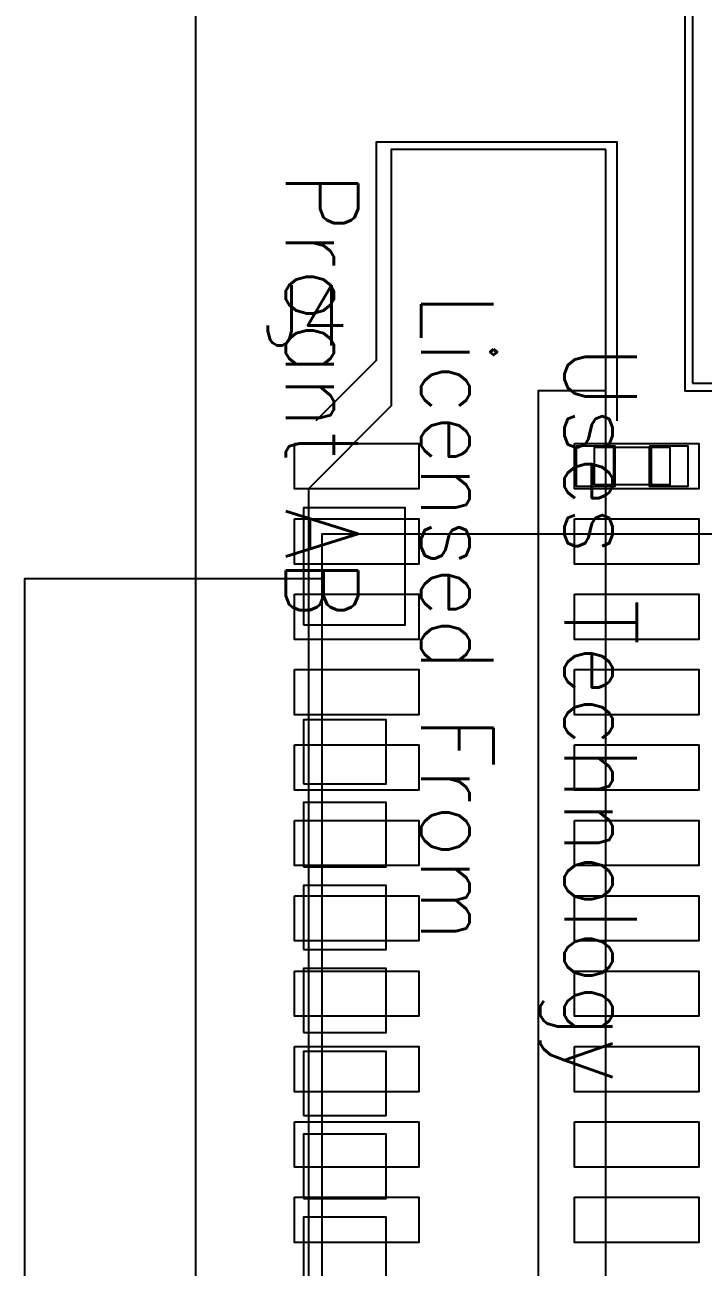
# Model space of a CAD drawing. Header units: millimetres. Extents: x -2 to 347, y -74 to 123.
# Drawn here: x -2.27 to 6.74, y 24.37 to 40.85 of the extents above; entities that cross this region are included whole.
import ezdxf

# ---------------------------------------------------------------- set-up
doc = ezdxf.new("R2010")
doc.units = ezdxf.units.MM
for name, color, linetype in [('BOARD_OUTLINE', 85, 'Continuous'), ('PARTS_BOTTOM', 12, 'Continuous'), ('PARTS_TOP', 111, 'Continuous'), ('PINS_BOTTOM', 5, 'Continuous'), ('PINS_TOP', 1, 'Continuous'), ('SILK_BOTTOM', 85, 'Continuous'), ('SILK_TOP', 85, 'Continuous')]:
    doc.layers.add(name, color=color, linetype=linetype)
doc.styles.get("Standard").update_dxf_attribs({"font": 'standard'})

msp = doc.modelspace()

# ---------------------------------------------------------------- linework, layer by layer
at = {"layer": 'BOARD_OUTLINE'}
msp.add_lwpolyline([(3, 0), (82, 0, 0.414214), (85, 3), (85, 53, 0.414214), (82, 56), (3, 56, 0.414214), (0, 53), (0, 3, 0.414214)], format="xyb", close=True, dxfattribs=at)
at = {"layer": 'PARTS_BOTTOM'}
for points in [[(5.3, 34.75), (5.3, 35.25), (6.3, 35.25), (6.3, 34.75), (5.3, 34.75)], [(5.55, 35.25), (5.55, 34.75)], [(6.05, 35.25), (6.05, 34.75)], [(1.685, 22.11), (1.685, 34.1), (13.135, 34.1), (13.135, 22.11), (1.685, 22.11)], [(1.685, 22.51), (-2.265, 22.51), (-2.265, 33.51), (1.685, 33.51)]]:
    msp.add_lwpolyline(points, dxfattribs=at)
at = {"layer": 'PARTS_TOP'}
for points in [[(6.6, 36.1), (17.4, 36.1), (17.4, 49.1), (6.6, 49.1), (6.6, 36.1)], [(5.45, 39.2), (2.6, 39.2), (2.6, 35.8), (1.5, 34.7), (1.5, 21.3), (2.65, 20.15), (2.65, 16.8), (5.45, 16.8), (5.45, 39.2)], [(5.45, 36), (4.55, 36), (4.55, 20), (5.45, 20)]]:
    msp.add_lwpolyline(points, dxfattribs=at)
at = {"layer": 'PINS_BOTTOM'}
for points in [[(5.055, 35.265), (5.055, 34.735), (5.575, 34.735), (5.575, 35.265)], [(6.025, 35.265), (6.025, 34.735), (6.545, 34.735), (6.545, 35.265)], [(1.435, 32.895), (2.785, 32.895), (2.785, 34.445), (1.435, 34.445)], [(1.435, 30.785), (2.535, 30.785), (2.535, 31.635), (1.435, 31.635)], [(1.435, 29.685), (2.535, 29.685), (2.535, 30.535), (1.435, 30.535)], [(1.435, 28.585), (2.535, 28.585), (2.535, 29.435), (1.435, 29.435)], [(1.435, 27.485), (2.535, 27.485), (2.535, 28.335), (1.435, 28.335)], [(1.435, 26.385), (2.535, 26.385), (2.535, 27.235), (1.435, 27.235)], [(1.435, 25.285), (2.535, 25.285), (2.535, 26.135), (1.435, 26.135)], [(1.435, 24.185), (2.535, 24.185), (2.535, 25.035), (1.435, 25.035)]]:
    msp.add_lwpolyline(points, close=True, dxfattribs=at)
at = {"layer": 'PINS_TOP'}
for points in [[(6.5, 47.8), (6.9, 47.8), (6.9, 48.8), (17.1, 48.8), (17.1, 36.4), (6.9, 36.4), (6.9, 47.3), (6.5, 47.3), (6.5, 36), (17.5, 36), (17.5, 49.2), (6.5, 49.2)], [(1.315, 35.3), (2.965, 35.3), (2.965, 34.7), (1.315, 34.7)], [(5.035, 35.3), (6.685, 35.3), (6.685, 34.7), (5.035, 34.7)], [(1.315, 34.3), (2.965, 34.3), (2.965, 33.7), (1.315, 33.7)], [(5.035, 34.3), (6.685, 34.3), (6.685, 33.7), (5.035, 33.7)], [(1.315, 33.3), (2.965, 33.3), (2.965, 32.7), (1.315, 32.7)], [(5.035, 33.3), (6.685, 33.3), (6.685, 32.7), (5.035, 32.7)], [(1.315, 32.3), (2.965, 32.3), (2.965, 31.7), (1.315, 31.7)], [(5.035, 32.3), (6.685, 32.3), (6.685, 31.7), (5.035, 31.7)], [(1.315, 31.3), (2.965, 31.3), (2.965, 30.7), (1.315, 30.7)], [(5.035, 31.3), (6.685, 31.3), (6.685, 30.7), (5.035, 30.7)], [(1.315, 30.3), (2.965, 30.3), (2.965, 29.7), (1.315, 29.7)], [(5.035, 30.3), (6.685, 30.3), (6.685, 29.7), (5.035, 29.7)], [(1.315, 29.3), (2.965, 29.3), (2.965, 28.7), (1.315, 28.7)], [(5.035, 29.3), (6.685, 29.3), (6.685, 28.7), (5.035, 28.7)], [(1.315, 28.3), (2.965, 28.3), (2.965, 27.7), (1.315, 27.7)], [(5.035, 28.3), (6.685, 28.3), (6.685, 27.7), (5.035, 27.7)], [(1.315, 27.3), (2.965, 27.3), (2.965, 26.7), (1.315, 26.7)], [(5.035, 27.3), (6.685, 27.3), (6.685, 26.7), (5.035, 26.7)], [(1.315, 26.3), (2.965, 26.3), (2.965, 25.7), (1.315, 25.7)], [(5.035, 26.3), (6.685, 26.3), (6.685, 25.7), (5.035, 25.7)], [(1.315, 25.3), (2.965, 25.3), (2.965, 24.7), (1.315, 24.7)], [(5.035, 25.3), (6.685, 25.3), (6.685, 24.7), (5.035, 24.7)]]:
    msp.add_lwpolyline(points, close=True, dxfattribs=at)
at = {"layer": 'SILK_TOP'}
msp.add_lwpolyline([(5.6, 35.6), (5.6, 39.3), (2.4, 39.3), (2.4, 36.4), (1.6, 35.6)], dxfattribs=at)

# ---------------------------------------------------------------- texts
at = {"layer": 'SILK_BOTTOM'}
for s, p in [('Proant AB', (1.2, 38.9)), ('Licensed From', (3, 37.3)), ('Uses Technology', (4.9, 36.6))]:
    msp.add_text(s, height=0.96, rotation=270, dxfattribs=at).set_placement(p)
at = {"layer": 'SILK_TOP'}
msp.add_text('J4', height=0.8, dxfattribs=at).set_placement((0.9, 36.6))

doc.saveas('drawing.dxf')
